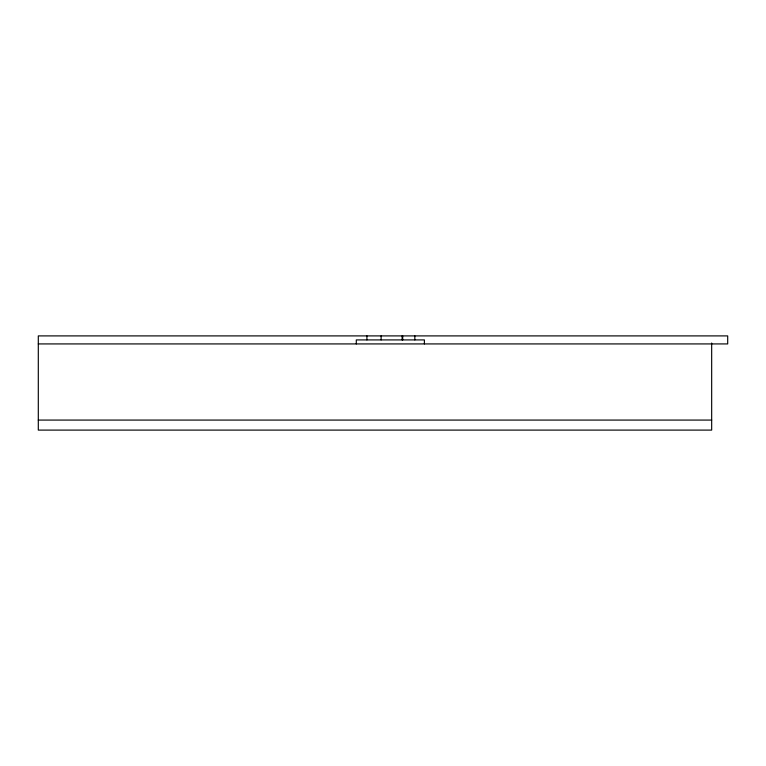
<?xml version="1.0" encoding="UTF-8"?>
<svg xmlns="http://www.w3.org/2000/svg" width="766" height="766" viewBox="0 0 766 766"><rect width="100%" height="100%" fill="white"/><g stroke="black" fill="none" stroke-linecap="round" stroke-linejoin="round"><path stroke-width="1.15" d="M38.3 343.924L727.7 343.924L727.7 335.901L38.3 335.901L38.3 430.099L711.671 430.099L711.671 343.015M38.3 420.074L711.671 420.074M424.393 343.924L424.393 339.913L356.295 339.913L356.295 343.924M414.837 335.901L414.837 339.913M402.715 335.901L402.715 339.913M402.121 335.901L402.121 339.913M381.114 335.901L381.114 339.913M366.914 335.901L366.914 339.913"/></g></svg>
